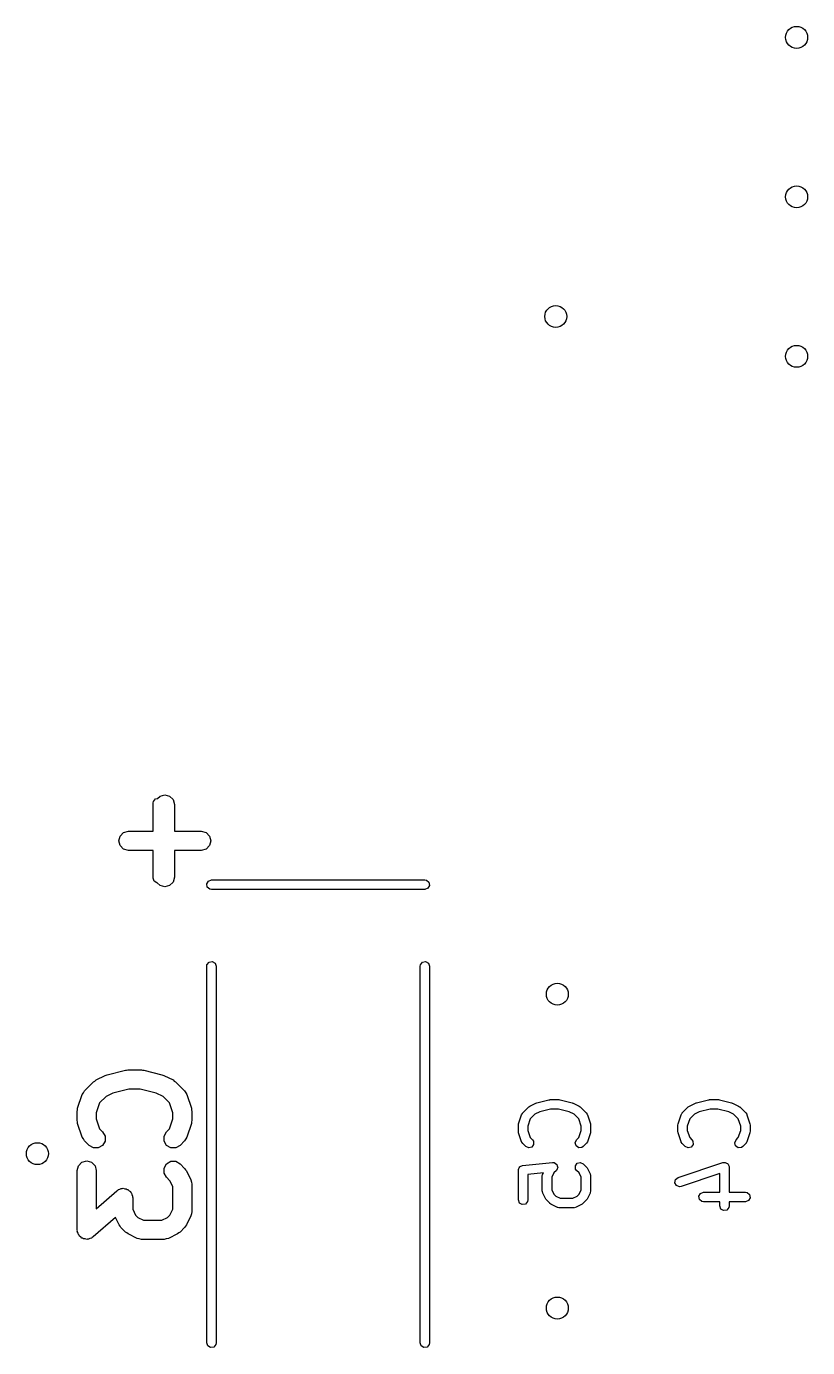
# Model space of a CAD drawing. Extents: x 0.07 to 2.32, y 0.09 to 1.51.
# Drawn here: x 1.342 to 1.832, y 0.678 to 1.507 of the extents above; entities that cross this region are included whole.
import ezdxf

# ---------------------------------------------------------------- set-up
doc = ezdxf.new("R2010")
doc.units = 0
doc.header["$MEASUREMENT"] = 0
doc.layers.add('BLACK', color=7, linetype='CONTINUOUS')

msp = doc.modelspace()

# ---------------------------------------------------------------- linework, layer by layer
at = {"layer": 'BLACK', "linetype": 'CONTINUOUS'}
for p, q in [((1.42155, 1.0199), (1.42173, 1.02091)), ((1.42155, 1.0022), (1.42155, 1.0199)), ((1.42173, 1.02091), (1.42302, 1.02246)), ((1.42302, 1.02246), (1.42431, 1.02268)), ((1.42431, 1.02268), (1.42588, 1.02425)), ((1.42588, 1.02425), (1.42888, 1.02506)), ((1.42888, 1.02506), (1.43188, 1.02425)), ((1.43188, 1.02425), (1.43407, 1.02206)), ((1.43407, 1.02206), (1.43488, 1.01906)), ((1.43488, 1.01906), (1.43488, 1.0022)), ((1.40002, 0.9962), (1.40082, 0.9992)), ((1.40082, 0.9932), (1.40002, 0.9962)), ((1.40082, 0.9992), (1.40302, 1.0014)), ((1.40302, 1.0014), (1.40602, 1.0022)), ((1.40602, 1.0022), (1.42155, 1.0022)), ((1.43488, 1.0022), (1.45173, 1.0022)), ((1.45173, 1.0022), (1.45473, 1.0014)), ((1.45473, 1.0014), (1.45693, 0.9992)), ((1.45693, 0.9992), (1.45773, 0.9962)), ((1.45773, 0.9962), (1.45693, 0.9932)), ((1.40302, 0.991), (1.40082, 0.9932)), ((1.40602, 0.9902), (1.40302, 0.991)), ((1.42155, 0.9902), (1.40602, 0.9902)), ((1.42155, 0.9727), (1.42155, 0.9902)), ((1.45173, 0.9902), (1.43488, 0.9902)), ((1.43488, 0.9902), (1.43488, 0.97334)), ((1.45473, 0.991), (1.45173, 0.9902)), ((1.45693, 0.9932), (1.45473, 0.991)), ((1.42224, 0.9708), (1.42155, 0.9727)), ((1.42399, 0.96979), (1.42224, 0.9708)), ((1.42419, 0.96983), (1.42399, 0.96979)), ((1.42588, 0.96815), (1.42419, 0.96983)), ((1.43407, 0.97034), (1.43188, 0.96815)), ((1.43488, 0.97334), (1.43407, 0.97034)), ((1.45519, 0.96921), (1.4562, 0.97096)), ((1.4562, 0.97096), (1.4581, 0.97165)), ((1.4581, 0.97165), (1.5919, 0.97165)), ((1.5919, 0.97165), (1.59291, 0.97147)), ((1.59291, 0.97147), (1.59446, 0.97018)), ((1.59446, 0.97018), (1.59481, 0.96819)), ((1.42888, 0.96734), (1.42588, 0.96815)), ((1.43188, 0.96815), (1.42888, 0.96734)), ((1.45554, 0.96722), (1.45519, 0.96921)), ((1.45709, 0.96593), (1.45554, 0.96722)), ((1.4581, 0.96575), (1.45709, 0.96593)), ((1.5919, 0.96575), (1.4581, 0.96575)), ((1.5938, 0.96644), (1.5919, 0.96575)), ((1.59481, 0.96819), (1.5938, 0.96644)), ((1.45533, 0.91851), (1.45662, 0.92006)), ((1.45662, 0.92006), (1.45861, 0.92041)), ((1.45861, 0.92041), (1.46036, 0.9194)), ((1.58913, 0.91851), (1.59042, 0.92006)), ((1.59042, 0.92006), (1.59241, 0.92041)), ((1.59241, 0.92041), (1.59416, 0.9194)), ((1.45515, 0.9175), (1.45533, 0.91851)), ((1.45515, 0.6813), (1.45515, 0.9175)), ((1.46036, 0.9194), (1.46105, 0.9175)), ((1.46105, 0.9175), (1.46105, 0.6813)), ((1.58895, 0.9175), (1.58913, 0.91851)), ((1.58895, 0.6813), (1.58895, 0.9175)), ((1.59416, 0.9194), (1.59485, 0.9175)), ((1.59485, 0.9175), (1.59485, 0.6813)), ((1.37854, 0.83936), (1.38426, 0.84507)), ((1.38426, 0.84507), (1.38509, 0.84555)), ((1.38509, 0.84555), (1.38582, 0.8462)), ((1.38582, 0.8462), (1.39153, 0.84905)), ((1.39153, 0.84905), (1.39218, 0.84918)), ((1.39218, 0.84918), (1.39276, 0.84951)), ((1.39276, 0.84951), (1.40419, 0.85236)), ((1.40419, 0.85236), (1.40493, 0.85235)), ((1.40493, 0.85235), (1.40564, 0.85254)), ((1.40564, 0.85254), (1.41421, 0.85254)), ((1.41421, 0.85254), (1.41493, 0.85235)), ((1.41493, 0.85235), (1.41567, 0.85236)), ((1.41567, 0.85236), (1.4271, 0.84951)), ((1.4271, 0.84951), (1.42768, 0.84918)), ((1.42768, 0.84918), (1.42833, 0.84905)), ((1.42833, 0.84905), (1.43404, 0.8462)), ((1.43404, 0.8462), (1.43476, 0.84555)), ((1.43476, 0.84555), (1.4356, 0.84507)), ((1.4356, 0.84507), (1.44131, 0.83936)), ((1.37424, 0.82844), (1.37709, 0.83701)), ((1.37709, 0.83701), (1.37785, 0.83816)), ((1.37785, 0.83816), (1.37854, 0.83936)), ((1.39631, 0.83802), (1.39205, 0.8359)), ((1.40638, 0.84054), (1.39631, 0.83802)), ((1.41348, 0.84054), (1.40638, 0.84054)), ((1.42355, 0.83802), (1.41348, 0.84054)), ((1.4278, 0.8359), (1.42355, 0.83802)), ((1.44131, 0.83936), (1.442, 0.83816)), ((1.442, 0.83816), (1.44276, 0.83701)), ((1.44276, 0.83701), (1.44562, 0.82844)), ((1.38803, 0.83187), (1.38593, 0.82557)), ((1.39205, 0.8359), (1.38803, 0.83187)), ((1.43183, 0.83187), (1.4278, 0.8359)), ((1.43393, 0.82557), (1.43183, 0.83187)), ((1.65332, 0.82552), (1.65707, 0.82927)), ((1.65707, 0.82927), (1.6578, 0.82978)), ((1.6578, 0.82978), (1.65784, 0.82983)), ((1.65784, 0.82983), (1.66159, 0.8317)), ((1.66159, 0.8317), (1.66208, 0.83185)), ((1.66208, 0.83185), (1.66219, 0.83192)), ((1.66219, 0.83192), (1.66969, 0.8338)), ((1.66969, 0.8338), (1.67028, 0.83384)), ((1.67028, 0.83384), (1.67041, 0.83389)), ((1.67041, 0.83389), (1.67603, 0.83389)), ((1.67603, 0.83389), (1.67661, 0.83378)), ((1.67661, 0.83378), (1.67675, 0.8338)), ((1.67675, 0.8338), (1.68425, 0.83192)), ((1.68425, 0.83192), (1.68471, 0.83172)), ((1.68471, 0.83172), (1.68485, 0.8317)), ((1.68485, 0.8317), (1.6886, 0.82983)), ((1.6886, 0.82983), (1.68931, 0.8293)), ((1.68931, 0.8293), (1.68937, 0.82927)), ((1.68937, 0.82927), (1.69312, 0.82552)), ((1.75332, 0.82552), (1.75707, 0.82927)), ((1.75707, 0.82927), (1.7578, 0.82978)), ((1.7578, 0.82978), (1.75784, 0.82983)), ((1.75784, 0.82983), (1.76159, 0.8317)), ((1.76159, 0.8317), (1.76208, 0.83185)), ((1.76208, 0.83185), (1.76219, 0.83192)), ((1.76219, 0.83192), (1.76969, 0.8338)), ((1.76969, 0.8338), (1.77028, 0.83384)), ((1.77028, 0.83384), (1.77041, 0.83389)), ((1.77041, 0.83389), (1.77603, 0.83389)), ((1.77603, 0.83389), (1.77661, 0.83378)), ((1.77661, 0.83378), (1.77675, 0.8338)), ((1.77675, 0.8338), (1.78425, 0.83192)), ((1.78425, 0.83192), (1.78471, 0.83172)), ((1.78471, 0.83172), (1.78485, 0.8317)), ((1.78485, 0.8317), (1.7886, 0.82983)), ((1.7886, 0.82983), (1.78931, 0.8293)), ((1.78931, 0.8293), (1.78937, 0.82927)), ((1.78937, 0.82927), (1.79312, 0.82552)), ((1.37393, 0.82654), (1.37418, 0.82748)), ((1.37393, 0.82083), (1.37393, 0.82654)), ((1.37418, 0.8199), (1.37393, 0.82083)), ((1.37418, 0.82748), (1.37424, 0.82844)), ((1.38593, 0.82557), (1.38593, 0.8218)), ((1.38593, 0.8218), (1.38803, 0.8155)), ((1.43183, 0.8155), (1.43393, 0.8218)), ((1.43393, 0.8218), (1.43393, 0.82557)), ((1.44562, 0.82844), (1.44568, 0.82748)), ((1.44568, 0.82748), (1.44593, 0.82654)), ((1.44593, 0.82083), (1.44568, 0.8199)), ((1.44593, 0.82654), (1.44593, 0.82083)), ((1.65073, 0.81874), (1.65261, 0.82437)), ((1.65261, 0.82437), (1.6531, 0.82527)), ((1.6531, 0.82527), (1.65325, 0.82536)), ((1.65325, 0.82536), (1.65332, 0.82552)), ((1.65799, 0.82184), (1.65649, 0.81733)), ((1.66091, 0.82476), (1.65799, 0.82184)), ((1.66394, 0.82627), (1.66091, 0.82476)), ((1.67077, 0.82798), (1.66394, 0.82627)), ((1.67567, 0.82798), (1.67077, 0.82798)), ((1.6825, 0.82627), (1.67567, 0.82798)), ((1.68553, 0.82476), (1.6825, 0.82627)), ((1.68845, 0.82184), (1.68553, 0.82476)), ((1.68995, 0.81733), (1.68845, 0.82184)), ((1.69312, 0.82552), (1.69371, 0.82468)), ((1.69371, 0.82468), (1.69372, 0.82451)), ((1.69372, 0.82451), (1.69383, 0.82437)), ((1.69383, 0.82437), (1.69571, 0.81874)), ((1.75073, 0.81874), (1.75261, 0.82437)), ((1.75261, 0.82437), (1.7531, 0.82527)), ((1.7531, 0.82527), (1.75325, 0.82536)), ((1.75325, 0.82536), (1.75332, 0.82552)), ((1.75799, 0.82184), (1.75649, 0.81733)), ((1.76091, 0.82476), (1.75799, 0.82184)), ((1.76394, 0.82627), (1.76091, 0.82476)), ((1.77077, 0.82798), (1.76394, 0.82627)), ((1.77567, 0.82798), (1.77077, 0.82798)), ((1.7825, 0.82627), (1.77567, 0.82798)), ((1.78553, 0.82476), (1.7825, 0.82627)), ((1.78845, 0.82184), (1.78553, 0.82476)), ((1.78995, 0.81733), (1.78845, 0.82184)), ((1.79312, 0.82552), (1.79371, 0.82468)), ((1.79371, 0.82468), (1.79372, 0.82451)), ((1.79372, 0.82451), (1.79383, 0.82437)), ((1.79383, 0.82437), (1.79571, 0.81874)), ((1.37424, 0.81893), (1.37418, 0.8199)), ((1.37709, 0.81036), (1.37424, 0.81893)), ((1.38803, 0.8155), (1.38989, 0.81364)), ((1.38989, 0.81364), (1.39144, 0.81095)), ((1.42842, 0.81095), (1.42997, 0.81364)), ((1.42997, 0.81364), (1.43183, 0.8155)), ((1.44562, 0.81893), (1.44276, 0.81036)), ((1.44568, 0.8199), (1.44562, 0.81893)), ((1.65058, 0.81781), (1.65074, 0.81868)), ((1.65058, 0.81406), (1.65058, 0.81781)), ((1.65061, 0.814), (1.65058, 0.81406)), ((1.65073, 0.81313), (1.65061, 0.814)), ((1.65074, 0.81868), (1.65073, 0.81874)), ((1.65261, 0.8075), (1.65073, 0.81313)), ((1.65649, 0.81733), (1.65649, 0.81454)), ((1.65649, 0.81454), (1.65799, 0.81003)), ((1.68845, 0.81003), (1.68995, 0.81454)), ((1.68995, 0.81454), (1.68995, 0.81733)), ((1.69571, 0.81313), (1.69383, 0.8075)), ((1.69571, 0.81874), (1.69584, 0.81787)), ((1.69586, 0.81406), (1.69571, 0.81319)), ((1.69571, 0.81319), (1.69571, 0.81313)), ((1.69584, 0.81787), (1.69586, 0.81781)), ((1.69586, 0.81781), (1.69586, 0.81406)), ((1.75058, 0.81781), (1.75074, 0.81868)), ((1.75058, 0.81406), (1.75058, 0.81781)), ((1.75061, 0.814), (1.75058, 0.81406)), ((1.75073, 0.81313), (1.75061, 0.814)), ((1.75074, 0.81868), (1.75073, 0.81874)), ((1.75261, 0.8075), (1.75073, 0.81313)), ((1.75649, 0.81733), (1.75649, 0.81454)), ((1.75649, 0.81454), (1.75799, 0.81003)), ((1.78845, 0.81003), (1.78995, 0.81454)), ((1.78995, 0.81454), (1.78995, 0.81733)), ((1.79571, 0.81313), (1.79383, 0.8075)), ((1.79571, 0.81874), (1.79584, 0.81787)), ((1.79586, 0.81406), (1.79571, 0.81319)), ((1.79571, 0.81319), (1.79571, 0.81313)), ((1.79584, 0.81787), (1.79586, 0.81781)), ((1.79586, 0.81781), (1.79586, 0.81406)), ((1.37785, 0.80921), (1.37709, 0.81036)), ((1.37854, 0.80801), (1.37785, 0.80921)), ((1.3814, 0.80516), (1.37854, 0.80801)), ((1.38409, 0.8036), (1.3814, 0.80516)), ((1.38989, 0.80516), (1.3872, 0.8036)), ((1.39144, 0.80785), (1.38989, 0.80516)), ((1.39144, 0.81095), (1.39144, 0.80785)), ((1.42842, 0.80785), (1.42842, 0.81095)), ((1.42997, 0.80516), (1.42842, 0.80785)), ((1.43266, 0.8036), (1.42997, 0.80516)), ((1.43846, 0.80516), (1.43577, 0.8036)), ((1.44131, 0.80801), (1.43846, 0.80516)), ((1.442, 0.80921), (1.44131, 0.80801)), ((1.44276, 0.81036), (1.442, 0.80921)), ((1.65272, 0.80736), (1.65261, 0.8075)), ((1.65273, 0.80719), (1.65272, 0.80736)), ((1.65332, 0.80635), (1.65273, 0.80719)), ((1.6552, 0.80447), (1.65332, 0.80635)), ((1.65703, 0.80362), (1.6552, 0.80447)), ((1.65898, 0.80414), (1.65703, 0.80362)), ((1.65799, 0.81003), (1.65937, 0.80865)), ((1.66014, 0.8058), (1.65898, 0.80414)), ((1.65937, 0.80865), (1.65996, 0.80781)), ((1.65996, 0.80781), (1.66014, 0.8058)), ((1.68622, 0.80682), (1.68707, 0.80865)), ((1.68674, 0.80487), (1.68622, 0.80682)), ((1.68839, 0.80371), (1.68674, 0.80487)), ((1.68707, 0.80865), (1.68845, 0.81003)), ((1.6904, 0.80389), (1.68839, 0.80371)), ((1.69124, 0.80447), (1.6904, 0.80389)), ((1.69312, 0.80635), (1.69124, 0.80447)), ((1.69319, 0.80651), (1.69312, 0.80635)), ((1.69334, 0.8066), (1.69319, 0.80651)), ((1.69383, 0.8075), (1.69334, 0.8066)), ((1.75272, 0.80736), (1.75261, 0.8075)), ((1.75273, 0.80719), (1.75272, 0.80736)), ((1.75332, 0.80635), (1.75273, 0.80719)), ((1.7552, 0.80447), (1.75332, 0.80635)), ((1.75703, 0.80362), (1.7552, 0.80447)), ((1.75898, 0.80414), (1.75703, 0.80362)), ((1.75799, 0.81003), (1.75937, 0.80865)), ((1.76014, 0.8058), (1.75898, 0.80414)), ((1.75937, 0.80865), (1.75996, 0.80781)), ((1.75996, 0.80781), (1.76014, 0.8058)), ((1.78622, 0.80682), (1.78707, 0.80865)), ((1.78674, 0.80487), (1.78622, 0.80682)), ((1.78839, 0.80371), (1.78674, 0.80487)), ((1.78707, 0.80865), (1.78845, 0.81003)), ((1.7904, 0.80389), (1.78839, 0.80371)), ((1.79124, 0.80447), (1.7904, 0.80389)), ((1.79312, 0.80635), (1.79124, 0.80447)), ((1.79319, 0.80651), (1.79312, 0.80635)), ((1.79334, 0.8066), (1.79319, 0.80651)), ((1.79383, 0.8075), (1.79334, 0.8066)), ((1.37693, 0.7946), (1.37993, 0.7954)), ((1.37993, 0.7954), (1.38293, 0.7946)), ((1.3872, 0.8036), (1.38409, 0.8036)), ((1.43577, 0.8036), (1.43266, 0.8036)), ((1.37393, 0.7894), (1.37473, 0.7924)), ((1.37393, 0.75226), (1.37393, 0.7894)), ((1.37473, 0.7924), (1.37693, 0.7946)), ((1.38293, 0.7946), (1.38512, 0.7924)), ((1.38512, 0.7924), (1.38593, 0.7894)), ((1.38593, 0.7894), (1.38593, 0.76548)), ((1.42842, 0.79095), (1.42997, 0.79364)), ((1.42842, 0.78785), (1.42842, 0.79095)), ((1.42997, 0.78516), (1.42842, 0.78785)), ((1.42997, 0.79364), (1.43266, 0.7952)), ((1.43266, 0.7952), (1.43577, 0.7952)), ((1.43577, 0.7952), (1.43846, 0.79364)), ((1.43846, 0.79364), (1.44131, 0.79079)), ((1.44131, 0.79079), (1.4418, 0.78995)), ((1.4418, 0.78995), (1.44244, 0.78923)), ((1.44244, 0.78923), (1.44529, 0.78351)), ((1.65058, 0.78969), (1.65061, 0.78984)), ((1.65058, 0.77094), (1.65058, 0.78969)), ((1.65059, 0.78991), (1.65064, 0.79002)), ((1.65061, 0.78984), (1.65059, 0.78991)), ((1.65064, 0.79002), (1.65076, 0.7907)), ((1.65076, 0.7907), (1.65116, 0.79118)), ((1.65116, 0.79118), (1.65142, 0.79175)), ((1.65142, 0.79175), (1.65179, 0.79193)), ((1.65179, 0.79193), (1.65206, 0.79225)), ((1.65206, 0.79225), (1.65268, 0.79235)), ((1.65268, 0.79235), (1.65324, 0.79263)), ((1.65324, 0.79263), (1.67199, 0.7945)), ((1.66626, 0.78799), (1.65649, 0.78702)), ((1.66576, 0.78695), (1.66587, 0.78708)), ((1.66587, 0.78708), (1.66589, 0.78726)), ((1.66589, 0.78726), (1.66626, 0.78799)), ((1.67284, 0.78794), (1.67149, 0.78524)), ((1.67199, 0.7945), (1.67301, 0.79442)), ((1.67437, 0.78948), (1.67284, 0.78794)), ((1.67301, 0.79442), (1.67303, 0.79441)), ((1.67303, 0.79441), (1.67305, 0.79442)), ((1.67305, 0.79442), (1.67386, 0.79385)), ((1.67386, 0.79385), (1.67468, 0.79329)), ((1.67438, 0.78949), (1.67437, 0.78948)), ((1.6744, 0.7895), (1.67438, 0.78949)), ((1.67481, 0.79041), (1.6744, 0.7895)), ((1.67468, 0.79329), (1.67469, 0.79327)), ((1.67469, 0.79327), (1.6747, 0.79326)), ((1.6747, 0.79326), (1.67496, 0.7923)), ((1.67523, 0.79131), (1.67481, 0.79041)), ((1.67496, 0.7923), (1.67523, 0.79134)), ((1.67523, 0.79134), (1.67522, 0.79132)), ((1.67522, 0.79132), (1.67523, 0.79131)), ((1.6863, 0.79233), (1.68746, 0.79398)), ((1.68648, 0.79032), (1.6863, 0.79233)), ((1.68707, 0.78948), (1.68648, 0.79032)), ((1.6886, 0.78794), (1.68707, 0.78948)), ((1.68746, 0.79398), (1.68941, 0.79451)), ((1.68995, 0.78524), (1.6886, 0.78794)), ((1.68941, 0.79451), (1.69124, 0.79365)), ((1.69124, 0.79365), (1.69312, 0.79178)), ((1.69312, 0.79178), (1.69363, 0.79105)), ((1.69363, 0.79105), (1.69367, 0.79101)), ((1.69367, 0.79101), (1.69555, 0.78726)), ((1.69555, 0.78726), (1.69584, 0.78628)), ((1.75073, 0.78499), (1.77885, 0.79436)), ((1.77683, 0.78747), (1.7526, 0.77939)), ((1.77683, 0.77577), (1.77683, 0.78747)), ((1.77885, 0.79436), (1.77986, 0.79452)), ((1.77986, 0.79452), (1.78007, 0.79443)), ((1.78007, 0.79443), (1.7803, 0.79447)), ((1.7803, 0.79447), (1.78099, 0.79407)), ((1.78099, 0.79407), (1.78174, 0.79377)), ((1.78174, 0.79377), (1.78185, 0.79357)), ((1.78185, 0.79357), (1.78204, 0.79346)), ((1.78204, 0.79346), (1.78232, 0.7927)), ((1.78232, 0.7927), (1.7827, 0.792)), ((1.7827, 0.792), (1.78266, 0.79178)), ((1.78266, 0.79178), (1.78274, 0.79156)), ((1.78274, 0.79156), (1.78274, 0.77577)), ((1.43214, 0.78299), (1.42997, 0.78516)), ((1.43393, 0.77941), (1.43214, 0.78299)), ((1.43393, 0.7651), (1.43393, 0.77941)), ((1.44529, 0.78351), (1.44557, 0.78216)), ((1.44557, 0.78216), (1.44593, 0.78083)), ((1.44593, 0.78083), (1.44593, 0.76369)), ((1.65649, 0.78702), (1.65649, 0.77094)), ((1.66558, 0.78594), (1.66576, 0.78695)), ((1.66558, 0.77657), (1.66558, 0.78594)), ((1.67149, 0.78524), (1.67149, 0.77726)), ((1.68995, 0.77726), (1.68995, 0.78524)), ((1.69584, 0.78628), (1.6958, 0.78611)), ((1.6958, 0.78611), (1.69586, 0.78594)), ((1.69586, 0.78594), (1.69586, 0.77657)), ((1.74874, 0.78176), (1.74915, 0.78374)), ((1.7497, 0.77998), (1.74874, 0.78176)), ((1.74915, 0.78374), (1.75073, 0.78499)), ((1.75158, 0.77924), (1.7497, 0.77998)), ((1.7526, 0.77939), (1.75158, 0.77924)), ((1.38593, 0.76548), (1.39883, 0.77677)), ((1.39883, 0.77677), (1.39937, 0.77703)), ((1.39937, 0.77703), (1.39979, 0.77745)), ((1.39979, 0.77745), (1.40074, 0.77771)), ((1.40074, 0.77771), (1.40162, 0.77814)), ((1.40162, 0.77814), (1.40221, 0.7781)), ((1.40221, 0.7781), (1.40279, 0.77826)), ((1.40279, 0.77826), (1.40374, 0.778)), ((1.40374, 0.778), (1.40472, 0.77794)), ((1.40472, 0.77794), (1.40521, 0.77761)), ((1.40521, 0.77761), (1.40579, 0.77745)), ((1.40579, 0.77745), (1.40648, 0.77676)), ((1.40648, 0.77676), (1.4073, 0.77621)), ((1.4073, 0.77621), (1.40756, 0.77568)), ((1.40756, 0.77568), (1.40798, 0.77526)), ((1.40798, 0.77526), (1.40824, 0.77431)), ((1.40824, 0.77431), (1.40867, 0.77342)), ((1.40867, 0.77342), (1.40863, 0.77283)), ((1.40863, 0.77283), (1.40879, 0.77226)), ((1.40879, 0.77226), (1.40879, 0.7651)), ((1.65127, 0.76904), (1.65058, 0.77094)), ((1.65649, 0.77094), (1.65631, 0.76993)), ((1.66564, 0.7764), (1.66558, 0.77657)), ((1.6656, 0.77623), (1.66564, 0.7764)), ((1.66589, 0.77524), (1.6656, 0.77623)), ((1.66777, 0.7715), (1.66589, 0.77524)), ((1.66781, 0.77145), (1.66777, 0.7715)), ((1.66832, 0.77073), (1.66781, 0.77145)), ((1.6702, 0.76885), (1.66832, 0.77073)), ((1.67149, 0.77726), (1.67284, 0.77456)), ((1.67284, 0.77456), (1.67403, 0.77337)), ((1.67403, 0.77337), (1.67673, 0.77202)), ((1.67673, 0.77202), (1.68471, 0.77202)), ((1.68471, 0.77202), (1.68741, 0.77337)), ((1.68741, 0.77337), (1.6886, 0.77456)), ((1.6886, 0.77456), (1.68995, 0.77726)), ((1.69312, 0.77073), (1.69124, 0.76885)), ((1.69315, 0.77079), (1.69312, 0.77073)), ((1.69367, 0.7715), (1.69315, 0.77079)), ((1.69555, 0.77524), (1.69367, 0.7715)), ((1.69557, 0.77542), (1.69555, 0.77524)), ((1.69568, 0.77556), (1.69557, 0.77542)), ((1.69586, 0.77657), (1.69568, 0.77556)), ((1.76375, 0.77333), (1.76476, 0.77508)), ((1.7641, 0.77134), (1.76375, 0.77333)), ((1.76565, 0.77004), (1.7641, 0.77134)), ((1.76476, 0.77508), (1.76666, 0.77577)), ((1.76666, 0.77577), (1.77683, 0.77577)), ((1.78274, 0.77577), (1.79291, 0.77577)), ((1.79291, 0.77577), (1.79392, 0.77559)), ((1.7948, 0.77055), (1.79291, 0.76986)), ((1.79392, 0.77559), (1.79546, 0.77429)), ((1.79581, 0.7723), (1.7948, 0.77055)), ((1.79546, 0.77429), (1.79581, 0.7723)), ((1.40879, 0.7651), (1.41057, 0.76153)), ((1.43214, 0.76153), (1.43393, 0.7651)), ((1.44557, 0.76235), (1.44529, 0.761)), ((1.44593, 0.76369), (1.44557, 0.76235)), ((1.65302, 0.76803), (1.65127, 0.76904)), ((1.65501, 0.76838), (1.65302, 0.76803)), ((1.65631, 0.76993), (1.65501, 0.76838)), ((1.67025, 0.76883), (1.6702, 0.76885)), ((1.67096, 0.7683), (1.67025, 0.76883)), ((1.67471, 0.76643), (1.67096, 0.7683)), ((1.67489, 0.76641), (1.67471, 0.76643)), ((1.67502, 0.76629), (1.67489, 0.76641)), ((1.67603, 0.76611), (1.67502, 0.76629)), ((1.68541, 0.76611), (1.67603, 0.76611)), ((1.68557, 0.76617), (1.68541, 0.76611)), ((1.68574, 0.76613), (1.68557, 0.76617)), ((1.68673, 0.76643), (1.68574, 0.76613)), ((1.69048, 0.7683), (1.68673, 0.76643)), ((1.69052, 0.76835), (1.69048, 0.7683)), ((1.69124, 0.76885), (1.69052, 0.76835)), ((1.76666, 0.76986), (1.76565, 0.77004)), ((1.77683, 0.76986), (1.76666, 0.76986)), ((1.77683, 0.76719), (1.77683, 0.76986)), ((1.77752, 0.76529), (1.77683, 0.76719)), ((1.77927, 0.76428), (1.77752, 0.76529)), ((1.78126, 0.76463), (1.77927, 0.76428)), ((1.78256, 0.76618), (1.78126, 0.76463)), ((1.78274, 0.76719), (1.78256, 0.76618)), ((1.79291, 0.76986), (1.78274, 0.76986)), ((1.78274, 0.76986), (1.78274, 0.76719)), ((1.39791, 0.76002), (1.38388, 0.74774)), ((1.40028, 0.75529), (1.39791, 0.76002)), ((1.40092, 0.75457), (1.40028, 0.75529)), ((1.4014, 0.75373), (1.40092, 0.75457)), ((1.41057, 0.76153), (1.41205, 0.76005)), ((1.41205, 0.76005), (1.41563, 0.75826)), ((1.41563, 0.75826), (1.42708, 0.75826)), ((1.42708, 0.75826), (1.43066, 0.76005)), ((1.43066, 0.76005), (1.43214, 0.76153)), ((1.4418, 0.75457), (1.44131, 0.75373)), ((1.44244, 0.75529), (1.4418, 0.75457)), ((1.44529, 0.761), (1.44244, 0.75529)), ((1.37408, 0.75168), (1.37393, 0.75226)), ((1.37404, 0.75109), (1.37408, 0.75168)), ((1.37448, 0.75021), (1.37404, 0.75109)), ((1.37473, 0.74926), (1.37448, 0.75021)), ((1.37515, 0.74884), (1.37473, 0.74926)), ((1.37541, 0.74831), (1.37515, 0.74884)), ((1.37623, 0.74776), (1.37541, 0.74831)), ((1.37693, 0.74706), (1.37623, 0.74776)), ((1.3775, 0.74691), (1.37693, 0.74706)), ((1.37799, 0.74658), (1.3775, 0.74691)), ((1.37898, 0.74651), (1.37799, 0.74658)), ((1.37993, 0.74626), (1.37898, 0.74651)), ((1.3805, 0.74641), (1.37993, 0.74626)), ((1.38109, 0.74637), (1.3805, 0.74641)), ((1.38198, 0.74681), (1.38109, 0.74637)), ((1.38293, 0.74706), (1.38198, 0.74681)), ((1.38335, 0.74748), (1.38293, 0.74706)), ((1.38388, 0.74774), (1.38335, 0.74748)), ((1.40426, 0.75087), (1.4014, 0.75373)), ((1.40509, 0.75039), (1.40426, 0.75087)), ((1.40582, 0.74975), (1.40509, 0.75039)), ((1.41153, 0.74689), (1.40582, 0.74975)), ((1.41288, 0.74661), (1.41153, 0.74689)), ((1.41421, 0.74626), (1.41288, 0.74661)), ((1.4285, 0.74626), (1.41421, 0.74626)), ((1.42983, 0.74661), (1.4285, 0.74626)), ((1.43118, 0.74689), (1.42983, 0.74661)), ((1.4369, 0.74975), (1.43118, 0.74689)), ((1.43762, 0.75039), (1.4369, 0.74975)), ((1.43846, 0.75087), (1.43762, 0.75039)), ((1.44131, 0.75373), (1.43846, 0.75087)), ((1.45584, 0.6794), (1.45515, 0.6813)), ((1.45759, 0.67839), (1.45584, 0.6794)), ((1.46087, 0.68029), (1.45958, 0.67874)), ((1.46105, 0.6813), (1.46087, 0.68029)), ((1.58964, 0.6794), (1.58895, 0.6813)), ((1.59139, 0.67839), (1.58964, 0.6794)), ((1.59467, 0.68029), (1.59338, 0.67874)), ((1.59485, 0.6813), (1.59467, 0.68029)), ((1.45958, 0.67874), (1.45759, 0.67839)), ((1.59338, 0.67874), (1.59139, 0.67839))]:
    msp.add_line(p, q, dxfattribs=at)
at = {"layer": 'BLACK'}
for centre in [(1.825, 1.5), (1.825, 1.4), (1.67402, 1.325), (1.825, 1.3), (1.675, 0.9), (1.34902, 0.8), (1.675, 0.70315)]:
    msp.add_circle(centre, 0.00689, dxfattribs=at)

doc.saveas('drawing.dxf')
